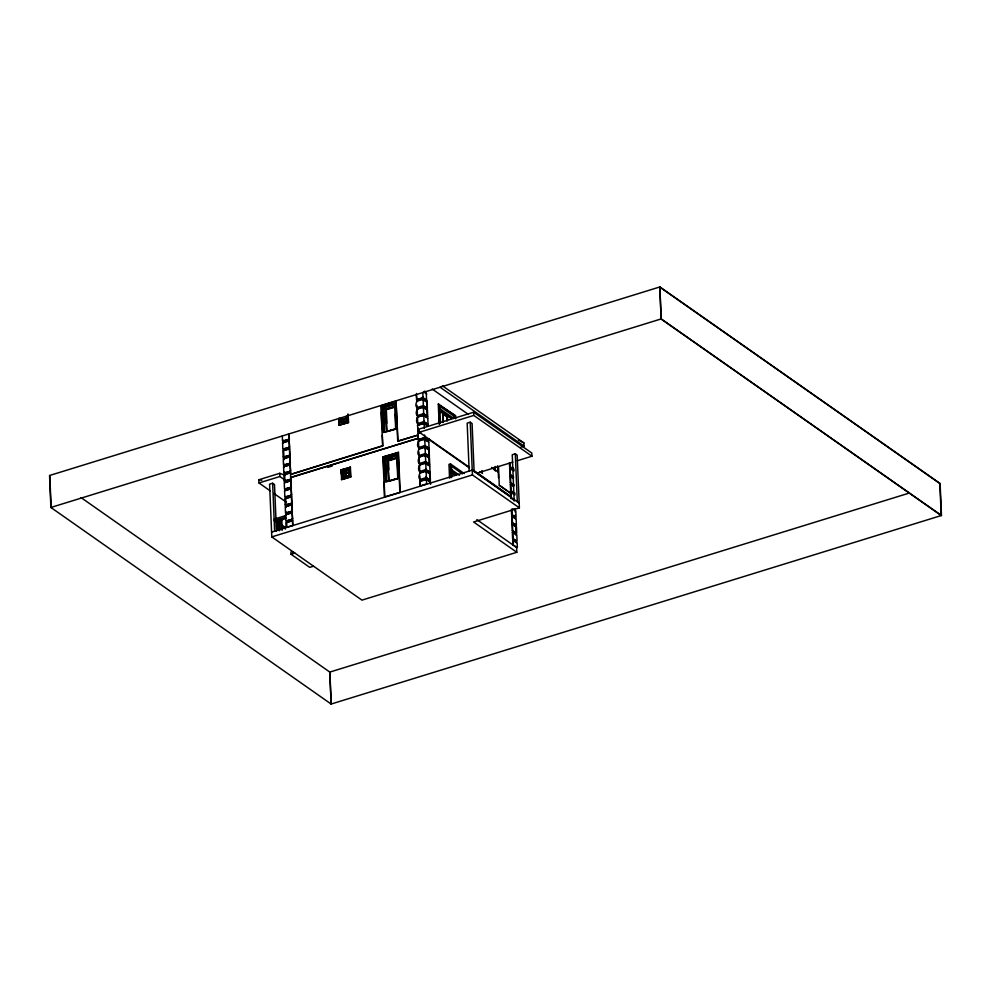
<?xml version="1.0" encoding="UTF-8"?>
<svg xmlns="http://www.w3.org/2000/svg" width="991" height="991" viewBox="0 0 991 991"><rect width="100%" height="100%" fill="white"/><g stroke="black" fill="none" stroke-linecap="round" stroke-linejoin="round"><path stroke-width="1.49" d="M659.845 286.956L49.55 475.507L50.888 507.466L331.155 704.044L941.45 515.493L940.112 483.534L659.845 286.956L661.183 318.916L941.202 515.481L939.864 483.521L659.795 287.068L661.133 319.028L941.45 515.493M50.888 507.466L661.183 318.916M382.291 435.222L382.737 445.975L380.792 405.827L396.041 401.12L397.998 441.268L418.214 435.024L397.713 441.069L396.041 401.12M382.452 405.604L390.776 403.027M426.279 392.659L424.73 391.111M344.397 422.723L343.456 422.067L343.332 418.871L346.379 417.929L347.308 418.586M382.377 406.954L394.579 403.188L395.657 428.756L383.455 432.522L382.377 406.954L383.827 407.97L394.678 404.625M346.293 418.896L344.261 419.527L343.332 418.871M426.316 394.207L426.576 400.599L422.847 397.973L416.74 399.869L416.245 394.554M343.456 422.067L346.516 421.125L347.445 421.782M385.425 409.097L395.037 406.595L385.883 409.432L386.824 431.803L385.425 409.097L386.354 409.754L395.508 406.929M289.124 434.108L289.335 439.224L282.497 441.057L282.286 435.941M416.455 399.67L423.021 397.639L427.034 400.463M283.24 441.106L289.335 439.224M289.124 440.623L282.571 442.655L282.831 449.047L289.669 447.214L289.124 440.623L289.397 447.015M338.811 418.338L339.095 425.189L348.535 422.55L348.188 414.337M416.53 401.268L423.083 399.237L427.109 402.061L427.369 408.453L423.182 405.963C413.247 413.557 413.792 397.465 422.909 399.571M283.302 442.704L289.409 440.822M339.095 425.189L348.535 422.55M424.16 400.451L427.109 402.061M416.79 407.66L423.355 405.629L427.369 408.453M283.575 449.096L289.669 447.214M283.909 457.086L290.016 455.203L289.459 448.613L282.906 450.645L283.166 457.037L285.173 458.437M416.864 409.258L423.417 407.227L427.443 410.051L427.703 416.443L423.516 413.953C413.581 421.547 414.127 405.455 423.244 407.561L427.443 410.051M284.863 450.323L289.744 448.812M439.124 424.136L438.295 404.155L455.563 415.811L455.687 418.883M283.166 457.037L290.016 455.203M417.124 415.65L423.69 413.619L427.703 416.443M289.793 456.603L283.24 458.635L283.5 465.027L290.351 463.193L289.793 456.603L290.066 462.995M417.199 417.248L423.752 415.217L427.778 418.041L428.038 424.433L423.851 421.943C414.845 429.561 414.003 414.424 422.364 415.935M283.971 458.684L290.078 456.801M441.02 412.64L442.543 412.169L442.977 422.612M427.778 418.041L423.578 415.551M386.354 431.469L395.979 428.967L388.138 431.395M417.459 423.64L424.024 421.609L428.038 424.433M284.244 465.076L290.351 463.193M445.318 415.663L446.842 415.192L447.09 421.15M446.545 415.749L447.313 415.514L447.498 419.986M290.128 464.593L283.575 466.625L283.835 473.017L290.685 471.183L290.128 464.593L290.4 470.985M417.917 427.988L418.078 431.828L417.533 425.238L424.098 423.207L428.112 426.031L425.164 424.421M285.532 466.303L290.413 464.791M422.699 423.925L417.533 425.238M455.563 415.811L438.295 404.155M517.203 460.765L531.932 456.219L531.795 453.023L473.636 412.231L419.168 429.066L419.304 432.262L468.731 466.922M270.196 490.842L258.973 482.964L258.837 479.768L279.735 473.314L285.42 475.37M284.578 473.066L290.685 471.183M419.304 432.262L473.772 415.427L531.932 456.219M382.737 445.975L290.809 474.379L290.462 472.583L283.909 474.615L284.169 481.007L286.188 482.406M428.261 440.549L428.645 438.815L428.261 440.549L424.52 437.923L418.14 439.62L417.868 433.228L420.494 432.41M284.64 474.664L290.747 472.781M417.868 433.228L420.593 432.671M258.973 482.964L279.871 476.51L284.863 480.016M382.464 445.777L290.809 474.379M276.452 530.928L274.507 484.537L272.636 483.236L269.589 484.178L271.794 536.911L361.95 600.137L516.807 552.297L516.608 547.503L476.82 519.594M290.945 477.575L418.351 438.22L290.673 477.377L291.02 479.173L284.913 481.056L284.516 471.666M474.107 471.443L472.088 423.504L470.23 422.191L467.17 423.132L469.177 471.072M327.773 467.38L332.196 466.005M284.169 481.007L291.02 479.173M418.14 439.62L424.693 437.588L428.707 440.413M290.797 480.573L284.244 482.605L284.504 488.997L291.354 487.163L290.797 480.573L291.069 486.965M418.202 441.218L424.767 439.186L428.781 442.011L429.053 448.403L424.854 445.913C414.932 453.506 415.464 437.415 424.582 439.521L428.781 442.011M284.974 482.654L291.081 480.771M340.966 469.932L350.405 467.294L350.802 476.882L341.647 479.718L340.966 469.932L350.405 467.294M382.935 456.962L398.469 452.453L400.141 492.403L384.607 496.912L382.935 456.962L398.469 452.453M348.659 472.261L348.795 475.457L342.836 477.451L342.564 471.059L348.671 469.177L349.253 475.779L349.117 472.583L345.599 473.202L345.735 476.398L346.677 477.055M384.52 458.09L396.722 454.324L397.738 478.294L385.524 482.06L384.52 458.09L385.97 459.106L396.821 455.761M418.475 447.61L425.028 445.578L429.053 448.403M285.247 489.046L291.354 487.163M342.564 471.059L344.013 472.075L348.894 470.564M291.131 488.563L284.578 490.595L284.838 496.986L291.688 495.153L291.131 488.563L291.404 494.955M418.536 449.208L425.102 447.176L429.115 450.001L429.388 456.393L425.189 453.903C415.266 461.496 415.799 445.405 424.916 447.511L429.115 450.001M285.309 490.644L291.416 488.761M388.261 459.341L392.325 458.09M387.568 460.233L397.18 457.731L388.026 460.567L388.906 481.341L387.568 460.233L388.497 460.889L388.868 469.796M349.117 472.583L346.07 473.525L346.206 476.721L349.253 475.779M389.81 460.493L396.338 458.474M341.375 479.52L350.802 476.882M418.809 455.6L425.362 453.568L429.388 456.393M285.581 497.036L291.688 495.153M285.916 505.026L292.023 503.143L291.465 496.553L284.913 498.584L285.173 504.976L287.192 506.376M418.871 457.198L425.436 455.166L429.45 457.991L429.722 464.383L425.523 461.893C415.601 469.486 416.133 453.395 425.25 455.501L429.45 457.991M285.643 498.634L291.75 496.751M285.173 504.976L292.023 503.143M419.143 463.59L425.696 461.558L429.722 464.383M291.812 504.543L285.247 506.574L285.519 512.966L292.357 511.133L291.812 504.543L292.072 510.935M419.205 465.188L425.771 463.156L429.784 465.981L430.057 472.373L425.857 469.883C415.935 477.476 416.468 461.385 425.585 463.491L429.784 465.981M285.978 506.624L290.871 505.113M388.435 481.007L398.06 478.504L390.206 480.932M419.478 471.58L426.031 469.548L430.057 472.373M286.25 513.016L292.357 511.133M292.147 512.533L285.581 514.564L285.854 520.956L292.692 519.123L292.147 512.533L292.407 518.925M419.54 473.178L426.105 471.146L430.119 473.971L430.391 480.362L426.192 477.873C416.27 485.466 416.802 469.375 425.919 471.481L430.119 473.971M286.312 514.614L292.419 512.731M464.308 473.599L450.496 463.912L448.973 464.395L449.555 478.17M274.148 519.148L285.891 515.518M285.965 517.116L274.21 520.746L275.609 521.724L285.891 518.553M279.796 530.098L279.363 519.705L280.887 519.234L281.816 519.891L282.249 530.284M521.068 447.015L524.004 446.111L523.88 442.915L442.395 385.759M419.812 479.57L426.365 477.538L430.391 480.362M286.585 521.006L292.692 519.123M279.289 530.792L279.041 524.858L278.099 524.202L276.576 524.673L276.823 530.619M292.481 520.523L285.916 522.554L286.114 527.348L292.952 525.515L292.481 520.523L292.679 525.317M419.874 481.168L420.357 486.16L419.874 481.168L426.44 479.136L430.453 481.96L430.552 484.351M286.659 522.604L292.754 520.721M421.373 480.982L426.254 479.471L430.453 481.96M516.807 552.297L473.599 521.984L519.383 507.85L517.166 455.117L515.295 453.804L512.248 454.745L514.193 501.136M454.782 475.036L456.306 474.565L451.487 471.183M420.073 485.962L426.638 483.93L426.44 479.136M271.596 532.117L472.236 470.13L519.173 503.056M477.464 473.041L512.793 462.128M271.794 536.911L472.434 474.924L519.383 507.85M509.436 462.747L509.597 466.575L514.069 469.251M513.66 477.191L509.931 474.565L509.659 468.173L514.131 470.849M509.931 474.565L513.4 476.547M513.995 485.181L510.266 482.555L509.993 476.163L513.462 478.145M499.278 485.256L511.183 493.605L499.278 485.256L498.51 466.811M510.266 482.555L513.734 484.537M514.329 493.171L510.6 490.545L510.328 484.153L513.796 486.135M290.958 551.876L291.057 554.266L294.872 553.089M510.6 490.545L515.072 493.221M510.737 493.741L511.121 492.007L515.134 494.819M511.121 492.007L510.861 496.937L473.289 470.576M313.552 566.195L309.737 567.372L291.057 554.266M511.393 509.411L511.604 514.515L516.076 517.191L515.803 510.799L512.793 508.693M511.666 516.113L516.138 518.788L516.41 525.18L511.938 522.505L511.666 516.113L515.407 518.739M512 524.103L516.484 526.778L516.745 533.17L512.273 530.495L512 524.103L515.741 526.729M512.335 532.093L516.819 534.768L517.079 541.16L512.607 538.485L512.335 532.093L516.076 534.719M512.669 540.083L517.153 542.758L517.352 547.552L512.88 544.877L512.669 540.083L516.41 542.709M81.101 497.631L329.817 672.084L909.081 493.122M258.837 479.768L261.859 480.226M518.404 440.066L523.88 442.915M440.029 387.196L524.004 446.111M432.187 389.029L468.495 414.498M423.752 391.953L426.774 394.071M439.88 408.75L452.33 417.484L454.696 416.753L439.744 406.273L440.438 422.81M439.422 409.989L451.462 418.425L439.707 410.955M443.398 414.312L445.777 415.985M509.597 466.575L513.326 469.201M509.659 468.173L512.149 469.92M509.993 476.163L512.483 477.91M491.586 467.442L497.804 471.815L497.556 465.795M510.328 484.153L512.818 485.9M510.662 492.143L513.152 493.89M479.941 471.691L482.456 473.45L481.874 470.527M473.661 470.391L511.319 496.801M428.186 438.951L469.523 467.95M511.393 498.399L513.4 499.811M462.438 473.834L451.5 466.166L451.946 476.869M451.487 469.623L459.452 475.222M451.933 472.261L455.55 474.8M511.604 514.515L515.332 517.141M451.165 472.496L453.581 474.194M511.938 522.505L515.679 525.131M512.273 530.495L516.014 533.121M512.607 538.485L516.348 541.111M384.607 496.912L384.235 481.75M345.599 473.202L346.54 473.859M273.937 493.468L286.411 502.214M279.363 519.705L280.292 520.362M275.709 520.647L279.351 523.198M281.778 524.896L285.42 527.447M275.783 522.245L279.412 524.796M281.84 526.494L285.482 529.045M281.84 526.828L282.769 527.485M292.283 551.764L293.212 552.421M515.295 453.804L517.302 501.743M513.264 467.752L513.4 470.75M514.998 508.891L515.122 511.975M515.246 515.06L515.382 518.157M515.642 524.338L516.088 535.14M509.894 462.599L510.055 466.439M510.117 468.037L510.39 474.429M510.452 476.027L510.724 482.419M510.786 484.017L511.059 490.409M511.839 509.263L512.062 514.379M512.124 515.977L512.397 522.368M512.458 523.966L512.731 530.358M512.793 531.956L513.065 538.348M513.127 539.946L513.338 544.74M510.823 495.983L510.935 498.535M498.052 466.959L498.498 477.712M495.19 466.526L495.376 471.035M494.311 467.306L494.447 470.291M473.636 412.231L473.772 415.427M470.23 422.191L472.434 474.924M450.496 463.912L451.078 477.699M443.014 412.504L443.386 421.448M438.753 404.018L439.583 423.999M426.65 402.197L426.91 408.589M426.985 410.187L427.245 416.579M428.657 450.137L428.93 456.529M428.992 458.127L429.264 464.519M429.66 474.107L429.933 480.499M422.81 392.523L423.021 397.639M423.083 399.237L423.355 405.629M423.417 407.227L423.69 413.619M423.752 415.217L424.024 421.609M424.098 423.207L424.309 428.323M424.594 435.037L424.693 437.588M424.767 439.186L425.028 445.578M425.102 447.176L425.362 453.568M425.436 455.166L425.696 461.558M425.771 463.156L426.031 469.548M426.105 471.146L426.365 477.538M422.798 397.007L422.934 400.017M423.814 421.026L423.937 424.024M424.52 437.923L424.644 441.02M424.842 445.653L424.966 448.737M425.164 453.37L425.3 456.467M425.486 461.1L425.622 464.184M425.808 468.817L425.944 471.914M426.142 476.547L426.266 479.632M416.468 393.477L416.74 399.869M416.963 405.294L417.075 407.858M417.137 409.456L417.409 415.848M417.471 417.446L417.744 423.838M418.152 433.426L418.413 439.818M418.487 441.416L418.697 446.52M418.92 451.958L419.082 455.798M419.156 457.396L419.416 463.788M419.49 465.386L419.701 470.49M419.924 475.928L420.085 479.768M398.184 452.255L399.856 492.205M395.359 414.052L395.917 427.48M397.304 460.704L397.874 474.057M386.416 411.253L386.911 423.182M384.892 411.637L385.016 414.647M383.827 407.97L384.83 432.039M385.97 459.106L386.911 481.576M381.324 412.169L382.03 429.078M383.269 458.697L383.988 475.606M347.903 414.139L348.25 422.364M350.12 467.108L350.529 476.696M346.441 416.121L346.652 421.237L340.557 423.12L340.334 418.004M346.379 417.929L346.516 421.125M341.734 417.744L342.006 424.136M344.013 472.075L344.273 478.467M339.083 418.536L339.38 425.387M341.251 470.13L341.424 474.231M329.867 671.972L331.205 703.932M329.718 672.022L331.155 704.044M288.852 433.909L289.062 439.025M289.459 448.613L289.731 455.005M290.462 472.583L290.735 478.975M291.465 496.553L291.738 502.945M283.203 440.14L283.327 443.138M283.575 449.146L284.021 459.651M284.206 464.16L284.33 467.157M285.557 496.503L286.015 507.318M286.201 511.951L286.337 515.047M286.597 521.216L286.857 527.398M279.735 473.314L279.871 476.51M280.887 519.234L281.32 529.628M278.099 524.202L278.347 530.135M272.636 483.236L274.643 531.176M49.798 475.519L51.136 507.479M346.85 418.252L343.79 419.193L343.927 422.389L346.974 421.448L346.85 418.252"/></g></svg>
